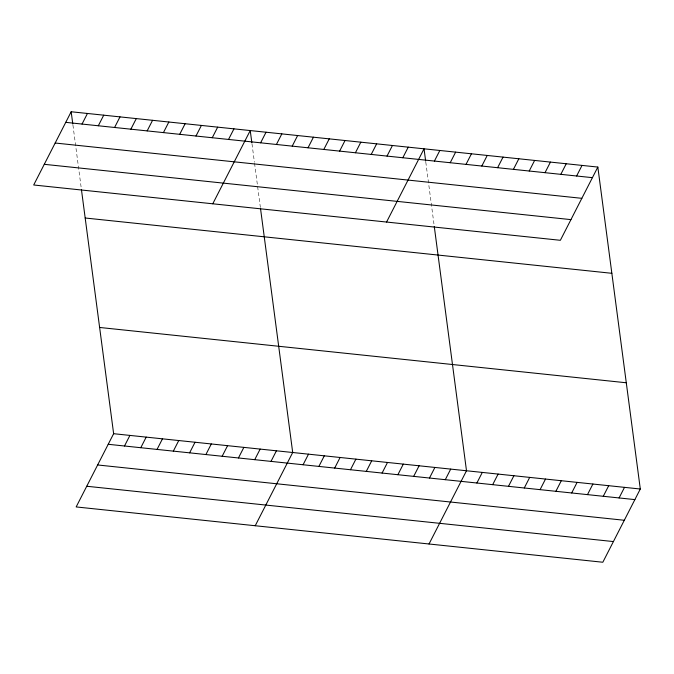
<?xml version="1.0" encoding="UTF-8"?>
<svg xmlns="http://www.w3.org/2000/svg" width="674" height="674" viewBox="0 0 674 674"><rect width="100%" height="100%" fill="white"/><g stroke="black" fill="none" stroke-linecap="round" stroke-linejoin="round"><path stroke-width="0.51" stroke-dasharray="3.37 2.53" d="M425.791 162.097L434.14 225.436M251.992 143.848L254.418 162.232M254.553 163.26L260.341 207.179M72.927 125.044L81.276 188.375"/><path stroke-width="1.01" d="M71.174 111.758L33.7 184.988L560.364 240.298L597.838 167.068L71.174 111.758L72.792 124.016M82.034 124.058L87.451 113.468M98.311 125.768L103.729 115.178M114.588 127.479L120.006 116.888M130.866 129.189L136.283 118.599M147.151 130.899L152.568 120.309M163.428 132.609L168.845 122.019M179.705 134.311L185.123 123.73M195.982 136.022L201.4 125.44M212.259 137.732L217.677 127.15M228.537 139.442L233.962 128.86M212.765 203.792L250.239 130.562L251.857 142.821M260.619 142.812L266.036 132.222M81.411 189.402L113.636 433.702L76.162 506.932L602.826 562.242L640.3 489.012L597.838 167.068M276.416 144.472L281.833 133.882M124.496 446.003L129.913 435.412M292.221 146.132L297.638 135.541M140.773 447.713L146.191 437.123M308.018 147.791L313.435 137.201M157.05 449.423L162.468 438.833M323.815 149.451L329.241 138.861M173.336 451.133L178.753 440.543M339.62 151.111L345.037 140.521M189.613 452.844L195.03 442.254M355.417 152.771L360.834 142.18M205.89 454.554L211.307 443.964M371.222 154.43L376.64 143.84M222.167 456.256L227.585 445.674M387.019 156.09L392.437 145.5M238.444 457.966L243.862 447.384M402.816 157.75L408.233 147.159M254.73 459.676L260.147 449.095M386.564 222.041L424.039 148.819L425.656 161.078M271.007 461.387L276.424 450.796M434.418 161.061L439.836 150.479M255.227 525.737L292.701 452.507L260.476 208.207M450.215 162.72L455.632 152.139M303.081 464.757L308.498 454.166M466.02 164.38L471.438 153.798M318.886 466.416L324.304 455.826M481.817 166.04L487.235 155.458M334.683 468.076L340.1 457.486M497.614 167.7L503.04 157.118M350.48 469.736L355.897 459.146M513.419 169.359L518.837 158.769M366.285 471.396L371.703 460.805M529.216 171.019L534.634 160.429M382.082 473.055L387.499 462.465M545.022 172.679L550.439 162.089M397.879 474.715L403.305 464.125M560.819 174.339L566.236 163.748M413.684 476.375L419.102 465.785M576.615 175.998L582.033 165.408M429.481 478.034L434.899 467.444M445.287 479.694L450.704 469.104M429.026 543.985L466.501 470.764L434.275 226.456M476.88 483.005L482.298 472.423M492.686 484.665L498.103 474.083M508.482 486.325L513.9 475.743M524.279 487.984L529.697 477.403M540.085 489.644L545.502 479.062M555.881 491.304L561.299 480.714M571.678 492.964L577.104 482.373M587.484 494.623L592.901 484.033M603.281 496.283L608.698 485.693M619.086 497.943L624.503 487.353M65.757 122.348L592.421 177.658M55.175 143.023L581.839 198.325M44.282 164.313L570.945 219.623M85.185 218.005L611.849 273.307M99.626 327.463L626.289 382.773M113.636 433.702L640.3 489.012M108.219 444.292L634.883 499.603M97.637 464.967L624.301 520.269M86.744 486.257L613.407 541.567"/></g></svg>
